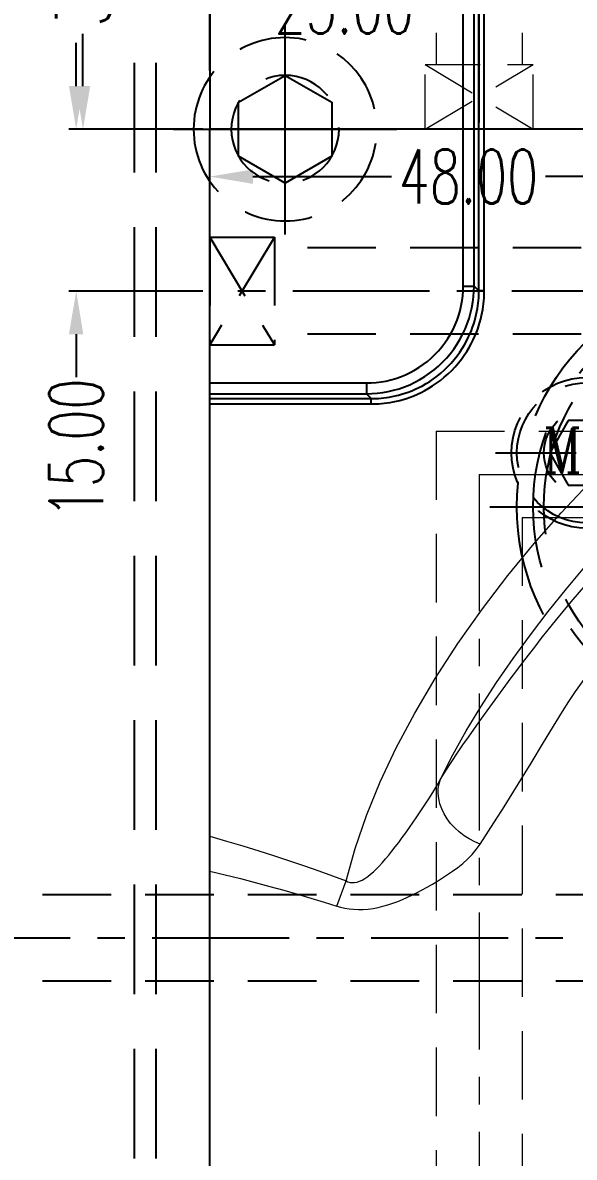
# Model space of a CAD drawing. Header units: inches. Extents: x 143011 to 144494, y -46023 to -44974.
# Drawn here: x 143683.2 to 143734.4, y -45371.7 to -45266.5 of the extents above; entities that cross this region are included whole.
import ezdxf

# ---------------------------------------------------------------- set-up
doc = ezdxf.new("R2010")
doc.units = ezdxf.units.IN
doc.header["$LTSCALE"] = 2
doc.header["$MEASUREMENT"] = 0
doc.header["$PDMODE"] = 3
doc.header["$PDSIZE"] = 0.3125
for name, pattern in [('CENTER', [50.8, 31.75, -6.35, 6.35, -6.35]), ('CENTER2', [1.125, 0.75, -0.125, 0.125, -0.125]), ('DASHED', [0.75, 0.5, -0.25]), ('HIDDEN', [9.525, 6.35, -3.175]), ('HIDDEN2', [4.7625, 3.175, -1.5875])]:
    doc.linetypes.add(name, pattern=pattern)
doc.layers.get('0').update_dxf_attribs({"linetype": 'CONTINUOUS'})
doc.layers.get('Defpoints').update_dxf_attribs({"linetype": 'CONTINUOUS'})
for name, color, linetype in [('CAV-COR', 1, 'CONTINUOUS'), ('cen', 1, 'CENTER'), ('m', 144, 'HIDDEN2'), ('SCREW', 52, 'HIDDEN'), ('SP', 3, 'CONTINUOUS'), ('wr2', 41, 'DASHED')]:
    doc.layers.add(name, color=color, linetype=linetype)
for name, color, linetype, lineweight in [('dim', 3, 'CONTINUOUS', 15), ('WR', 122, 'HIDDEN', 18), ('枕位', 75, 'CONTINUOUS', 15)]:
    doc.layers.add(name, color=color, linetype=linetype, lineweight=lineweight)
doc.styles.add('ROMANC', font='romanc', dxfattribs={"width": 0.6, "height": 1})
doc.styles.get("Standard").update_dxf_attribs({"font": 'txt.shx', "width": 0.67})
doc.dimstyles.new('2.00', dxfattribs={"dimtxt": 5, "dimasz": 4, "dimexe": 0.666, "dimexo": 0.626, "dimgap": 1, "dimtad": 0, "dimzin": 0, "dimdsep": 46, "dimtxsty": 'Standard', "dimcen": 0.09, "dimclrd": 3, "dimclre": 3, "dimclrt": 7, "dimazin": 0, "dimtfac": 1, "dimtofl": 0, "dimtmove": 0, "dimatfit": 0, "dimfxl": 0, "dimtolj": 1, "dimtzin": 0, "dimarcsym": 0})

# ---------------------------------------------------------------- blocks, each defined once
blk = doc.blocks.new('10')
at = {"layer": 'cen', "ltscale": 0.6}
for p, q in [((0, 9.76), (0, -9.76)), ((-10.35, 0), (10.35, 0))]:
    blk.add_line(p, q, dxfattribs=at)
at = {"layer": 'm'}
blk.add_lwpolyline([(0, 5), (-4.33, 2.5), (-4.33, -2.5), (0, -5), (4.33, -2.5), (4.33, 2.5)], close=True, dxfattribs=at)
for radius in [8.5, 5]:
    blk.add_circle((0, 0), radius, dxfattribs=at)
blk = doc.blocks.new('*D34462')
at = {"layer": 'Defpoints', "color": 0}
for p in [(143612.6, -45276.42), (143635.58, -45276.42), (143714.58, -45466.42)]:
    blk.add_point(p, dxfattribs=at)
at = {"layer": 'dim', "color": 3, "linetype": 'ByBlock', "lineweight": -2}
for p, q in [((143634.95, -45276.42), (143611.93, -45276.42)), ((143612.6, -45280.42), (143612.6, -45363.44)), ((143612.6, -45462.42), (143612.6, -45379.4)), ((143713.95, -45466.42), (143611.93, -45466.42))]:
    blk.add_line(p, q, dxfattribs=at)
at = {"layer": 'dim', "color": 3, "linetype": 'ByBlock'}
for points in [[(143613.27, -45280.42), (143611.93, -45280.42), (143612.6, -45276.42)], [(143611.93, -45462.42), (143613.27, -45462.42), (143612.6, -45466.42)]]:
    blk.add_solid(points, dxfattribs=at)
at = {"layer": 'dim', "color": 7, "linetype": 'ByBlock', "insert": (143612.6, -45371.42), "char_height": 5, "attachment_point": 5, "rotation": 90}
blk.add_mtext('\\A1;190.00', dxfattribs=at)
blk = doc.blocks.new('*D34463')
at = {"layer": 'Defpoints', "color": 0}
for p in [(143612.6, -45086.42), (143717.58, -45086.42), (143635.58, -45276.42)]:
    blk.add_point(p, dxfattribs=at)
at = {"layer": 'dim', "color": 3, "linetype": 'ByBlock', "lineweight": -2}
for p, q in [((143716.95, -45086.42), (143611.93, -45086.42)), ((143612.6, -45090.42), (143612.6, -45173.44)), ((143612.6, -45272.42), (143612.6, -45189.4)), ((143634.95, -45276.42), (143611.93, -45276.42))]:
    blk.add_line(p, q, dxfattribs=at)
at = {"layer": 'dim', "color": 3, "linetype": 'ByBlock'}
for points in [[(143613.27, -45090.42), (143611.93, -45090.42), (143612.6, -45086.42)], [(143611.93, -45272.42), (143613.27, -45272.42), (143612.6, -45276.42)]]:
    blk.add_solid(points, dxfattribs=at)
at = {"layer": 'dim', "color": 7, "linetype": 'ByBlock', "insert": (143612.6, -45181.42), "char_height": 5, "attachment_point": 5, "rotation": 90}
blk.add_mtext('\\A1;190.00', dxfattribs=at)
blk = doc.blocks.new('20160804.135220')
at = {"layer": 'SCREW', "linetype": 'CENTER2', "ltscale": 5}
for p, q in [((0, -8.5), (0, 8.5)), ((-8.5, 0), (8.5, 0))]:
    blk.add_line(p, q, dxfattribs=at)
at = {"layer": 'SCREW'}
blk.add_lwpolyline([(-1.73, 3), (-3.46, 0), (-1.73, -3), (1.73, -3), (3.46, 0), (1.73, 3)], close=True, dxfattribs=at)
at = {"layer": 'SCREW', "ltscale": 0.5}
for radius in [7, 6.5, 4]:
    blk.add_circle((0, 0), radius, dxfattribs=at)
at = {"layer": 'dim', "style": 'ROMANC', "width": 0.8}
blk.add_text('M8', height=4.186, dxfattribs=at).set_placement((-4.07, -1.86))
blk = doc.blocks.new('20151030.171830')
at = {"color": 8, "linetype": 'HIDDEN'}
blk.add_circle((0, 0), 21.5, dxfattribs=at)
at = {"layer": 'SP', "linetype": 'CENTER', "ltscale": 0.25}
for p, q in [((0, -24), (0, 24)), ((-24, 0), (24, 0))]:
    blk.add_line(p, q, dxfattribs=at)
at = {"layer": 'SP', "linetype": 'HIDDEN'}
for radius in [20, 19]:
    blk.add_circle((0, 0), radius, dxfattribs=at)
at = {"layer": 'dim', "insert": (-5.29, -6.05), "char_height": 4.063, "attachment_point": 5}
blk.add_mtext('Ø40', dxfattribs=at)
at = {"layer": 'SP'}
for s, p in [('S', (-6.08, 3.36)), ('P', (4.33, -7.12))]:
    blk.add_text(s, height=4.58, dxfattribs=at).set_placement(p)
blk = doc.blocks.new('*D37746')
at = {"layer": 'Defpoints', "color": 0}
for p in [(143688.82, -45244.42), (143700.58, -45244.42), (143700.58, -45276.42)]:
    blk.add_point(p, dxfattribs=at)
at = {"layer": 'dim', "color": 3, "linetype": 'ByBlock', "lineweight": -2}
for p, q in [((143699.95, -45244.42), (143688.15, -45244.42)), ((143688.82, -45248.42), (143688.82, -45253.28)), ((143688.82, -45272.42), (143688.82, -45267.56)), ((143699.95, -45276.42), (143688.15, -45276.42))]:
    blk.add_line(p, q, dxfattribs=at)
at = {"layer": 'dim', "color": 3, "linetype": 'ByBlock'}
for points in [[(143689.49, -45248.42), (143688.15, -45248.42), (143688.82, -45244.42)], [(143688.15, -45272.42), (143689.49, -45272.42), (143688.82, -45276.42)]]:
    blk.add_solid(points, dxfattribs=at)
at = {"layer": 'dim', "color": 7, "linetype": 'ByBlock', "insert": (143688.82, -45260.42), "char_height": 5, "attachment_point": 5, "rotation": 90}
blk.add_mtext('\\A1;32.00', dxfattribs=at)
blk = doc.blocks.new('*D37756')
at = {"layer": 'Defpoints', "color": 0}
for p in [(143725.58, -45265.04), (143700.58, -45271.6), (143725.58, -45276.42)]:
    blk.add_point(p, dxfattribs=at)
at = {"layer": 'dim', "color": 3, "linetype": 'ByBlock', "lineweight": -2}
for p, q in [((143700.58, -45270.97), (143700.58, -45264.37)), ((143704.58, -45265.04), (143705.93, -45265.04)), ((143721.58, -45265.04), (143720.22, -45265.04)), ((143725.58, -45275.79), (143725.58, -45264.37))]:
    blk.add_line(p, q, dxfattribs=at)
at = {"layer": 'dim', "color": 3, "linetype": 'ByBlock'}
for points in [[(143704.58, -45264.37), (143704.58, -45265.7), (143700.58, -45265.04)], [(143721.58, -45265.7), (143721.58, -45264.37), (143725.58, -45265.04)]]:
    blk.add_solid(points, dxfattribs=at)
at = {"layer": 'dim', "color": 7, "linetype": 'ByBlock', "insert": (143713.08, -45265.04), "char_height": 5, "attachment_point": 5}
blk.add_mtext('\\A1;25.00', dxfattribs=at)
blk = doc.blocks.new('*D37790')
at = {"layer": 'Defpoints', "color": 0}
for p in [(143700.58, -45276.42), (143688.19, -45291.42), (143700.58, -45291.42)]:
    blk.add_point(p, dxfattribs=at)
at = {"layer": 'dim', "color": 3, "linetype": 'ByBlock', "lineweight": -2}
for p, q in [((143688.19, -45272.42), (143688.19, -45268.42)), ((143699.95, -45276.42), (143687.52, -45276.42)), ((143699.95, -45291.42), (143687.52, -45291.42)), ((143688.19, -45295.42), (143688.19, -45299.42))]:
    blk.add_line(p, q, dxfattribs=at)
at = {"layer": 'dim', "color": 3, "linetype": 'ByBlock'}
for points in [[(143687.52, -45272.42), (143688.85, -45272.42), (143688.19, -45276.42)], [(143688.85, -45295.42), (143687.52, -45295.42), (143688.19, -45291.42)]]:
    blk.add_solid(points, dxfattribs=at)
at = {"layer": 'dim', "color": 7, "linetype": 'ByBlock', "insert": (143688.19, -45306), "char_height": 5, "attachment_point": 5, "rotation": 90}
blk.add_mtext('\\A1;15.00', dxfattribs=at)
blk = doc.blocks.new('*D37791')
at = {"layer": 'Defpoints', "color": 0}
for p in [(143748.58, -45280.41), (143748.58, -45280.81), (143700.58, -45281.24)]:
    blk.add_point(p, dxfattribs=at)
at = {"layer": 'dim', "color": 3, "linetype": 'ByBlock', "lineweight": -2}
for p, q in [((143700.58, -45280.61), (143700.58, -45280.15)), ((143704.58, -45280.81), (143717.43, -45280.81)), ((143744.58, -45280.81), (143731.72, -45280.81)), ((143748.58, -45281.03), (143748.58, -45281.48))]:
    blk.add_line(p, q, dxfattribs=at)
at = {"layer": 'dim', "color": 3, "linetype": 'ByBlock'}
for points in [[(143704.58, -45280.14), (143704.58, -45281.48), (143700.58, -45280.81)], [(143744.58, -45281.48), (143744.58, -45280.14), (143748.58, -45280.81)]]:
    blk.add_solid(points, dxfattribs=at)
at = {"layer": 'dim', "color": 7, "linetype": 'ByBlock', "insert": (143724.58, -45280.81), "char_height": 5, "attachment_point": 5}
blk.add_mtext('\\A1;48.00', dxfattribs=at)

msp = doc.modelspace()

# ---------------------------------------------------------------- linework, layer by layer
at = {"color": 8, "linetype": 'HIDDEN', "ltscale": 0.8}
for p, q in [((143693.577, -45026.419), (143693.577, -45526.419)), ((143695.577, -45026.419), (143695.577, -45526.419))]:
    msp.add_line(p, q, dxfattribs=at)
at = {"linetype": 'CENTER', "ltscale": 0.5}
msp.add_line((143935.577, -45276.419), (143635.577, -45276.419), dxfattribs=at)
at = {"layer": 'CAV-COR', "linetype": 'ByBlock'}
for p, q in [((143700.577, -45094.419), (143700.577, -45276.419)), ((143724.104, -45276.419), (143724.104, -45261.88)), ((143725.102, -45276.419), (143725.102, -45261.88)), ((143725.552, -45276.419), (143725.552, -45261.43)), ((143726.051, -45276.419), (143726.051, -45261.43)), ((143870.577, -45276.419), (143700.577, -45276.419)), ((143700.577, -45458.419), (143700.577, -45276.419)), ((143724.104, -45290.958), (143724.104, -45276.419)), ((143725.102, -45290.958), (143725.102, -45276.419)), ((143725.552, -45291.408), (143725.552, -45276.419)), ((143726.051, -45291.408), (143726.051, -45276.419)), ((143724.104, -45290.958), (143725.102, -45290.958)), ((143725.102, -45290.958), (143725.552, -45291.408)), ((143726.051, -45291.408), (143725.552, -45291.408)), ((143700.577, -45299.946), (143715.116, -45299.946)), ((143715.116, -45299.946), (143715.116, -45300.945)), ((143700.577, -45300.945), (143715.116, -45300.945)), ((143715.116, -45300.945), (143715.565, -45301.394)), ((143700.577, -45301.394), (143715.565, -45301.394)), ((143700.577, -45301.893), (143715.565, -45301.893)), ((143715.565, -45301.893), (143715.565, -45301.394))]:
    msp.add_line(p, q, dxfattribs=at)
for points in [[(143715.116, -45300.945), (143715.614, -45300.932), (143716.116, -45300.894), (143716.622, -45300.83), (143717.129, -45300.739), (143717.636, -45300.621), (143718.139, -45300.476), (143718.637, -45300.303), (143719.129, -45300.103), (143719.609, -45299.877), (143720.078, -45299.625), (143720.533, -45299.348), (143720.972, -45299.048), (143721.393, -45298.726), (143721.796, -45298.382), (143722.181, -45298.017), (143722.545, -45297.632), (143722.889, -45297.229), (143723.211, -45296.807), (143723.511, -45296.367), (143723.787, -45295.912), (143724.039, -45295.444), (143724.264, -45294.963), (143724.464, -45294.472), (143724.636, -45293.975), (143724.781, -45293.472), (143724.898, -45292.966), (143724.988, -45292.459), (143725.052, -45291.956), (143725.09, -45291.455), (143725.102, -45290.958)], [(143715.116, -45299.946), (143715.565, -45299.936), (143716.017, -45299.902), (143716.469, -45299.844), (143716.925, -45299.762), (143717.383, -45299.656), (143717.836, -45299.525), (143718.284, -45299.37), (143718.727, -45299.19), (143719.159, -45298.987), (143719.581, -45298.76), (143719.991, -45298.511), (143720.386, -45298.241), (143720.766, -45297.951), (143721.129, -45297.641), (143721.475, -45297.313), (143721.803, -45296.966), (143722.113, -45296.602), (143722.403, -45296.223), (143722.672, -45295.827), (143722.921, -45295.417), (143723.148, -45294.995), (143723.35, -45294.563), (143723.53, -45294.12), (143723.685, -45293.672), (143723.815, -45293.22), (143723.92, -45292.763), (143724.002, -45292.308), (143724.06, -45291.856), (143724.094, -45291.407), (143724.104, -45290.958)], [(143715.565, -45301.394), (143715.779, -45301.392), (143716, -45301.385), (143716.231, -45301.372), (143716.469, -45301.353), (143716.716, -45301.328), (143716.971, -45301.295), (143717.235, -45301.254), (143717.508, -45301.204), (143717.789, -45301.144), (143718.079, -45301.074), (143718.376, -45300.992), (143718.682, -45300.897), (143718.994, -45300.789), (143719.313, -45300.666), (143719.639, -45300.528), (143719.971, -45300.372), (143720.307, -45300.199), (143720.647, -45300.008), (143720.99, -45299.795), (143721.335, -45299.562), (143721.677, -45299.309), (143722.017, -45299.034), (143722.352, -45298.738), (143722.672, -45298.428), (143722.978, -45298.105), (143723.268, -45297.769), (143723.537, -45297.428), (143723.783, -45297.087), (143724.009, -45296.745), (143724.214, -45296.405), (143724.4, -45296.069), (143724.567, -45295.737), (143724.717, -45295.411), (143724.85, -45295.09), (143724.968, -45294.775), (143725.073, -45294.468), (143725.164, -45294.167), (143725.243, -45293.875), (143725.311, -45293.591), (143725.369, -45293.315), (143725.417, -45293.047), (143725.456, -45292.788), (143725.488, -45292.537), (143725.512, -45292.295), (143725.531, -45292.061), (143725.543, -45291.835), (143725.55, -45291.617), (143725.552, -45291.408)], [(143715.565, -45301.893), (143715.789, -45301.892), (143716.022, -45301.884), (143716.264, -45301.87), (143716.514, -45301.85), (143716.773, -45301.824), (143717.041, -45301.789), (143717.319, -45301.746), (143717.605, -45301.694), (143717.9, -45301.631), (143718.204, -45301.556), (143718.517, -45301.471), (143718.837, -45301.371), (143719.165, -45301.257), (143719.501, -45301.129), (143719.842, -45300.983), (143720.19, -45300.82), (143720.544, -45300.639), (143720.9, -45300.437), (143721.26, -45300.214), (143721.623, -45299.969), (143721.982, -45299.704), (143722.338, -45299.414), (143722.69, -45299.103), (143723.027, -45298.779), (143723.347, -45298.439), (143723.652, -45298.085), (143723.935, -45297.729), (143724.193, -45297.371), (143724.43, -45297.011), (143724.646, -45296.654), (143724.841, -45296.302), (143725.016, -45295.953), (143725.174, -45295.61), (143725.314, -45295.273), (143725.438, -45294.943), (143725.548, -45294.62), (143725.644, -45294.305), (143725.727, -45293.998), (143725.798, -45293.699), (143725.859, -45293.41), (143725.909, -45293.128), (143725.951, -45292.856), (143725.984, -45292.593), (143726.01, -45292.339), (143726.029, -45292.093), (143726.042, -45291.856), (143726.05, -45291.628), (143726.051, -45291.408)]]:
    msp.add_lwpolyline(points, dxfattribs=at)
at = {"layer": 'WR', "linetype": 'CENTER', "ltscale": 0.2}
for p, q in [((143725.577, -45201.419), (143725.577, -45276.419)), ((143725.577, -45308.419), (143870.577, -45308.419)), ((143725.577, -45308.419), (143725.577, -45466.419))]:
    msp.add_line(p, q, dxfattribs=at)
at = {"layer": 'WR', "linetype": 'HIDDEN', "ltscale": 0.5}
for p, q in [((143721.577, -45248.419), (143721.577, -45270.419)), ((143729.577, -45248.419), (143729.577, -45270.419)), ((143721.577, -45304.419), (143841.577, -45304.419)), ((143721.577, -45304.419), (143721.577, -45460.419)), ((143729.577, -45312.419), (143841.577, -45312.419)), ((143729.577, -45312.419), (143729.577, -45442.419))]:
    msp.add_line(p, q, dxfattribs=at)
at = {"layer": 'WR', "linetype": 'HIDDEN', "ltscale": 0.4}
for p, q in [((143720.577, -45270.419), (143730.577, -45270.419)), ((143720.577, -45270.419), (143730.577, -45276.419)), ((143720.577, -45276.419), (143730.577, -45270.419)), ((143720.577, -45276.419), (143720.577, -45270.419)), ((143730.577, -45276.419), (143730.577, -45270.419)), ((143720.577, -45276.419), (143730.577, -45276.419))]:
    msp.add_line(p, q, dxfattribs=at)
at = {"layer": 'wr2', "linetype": 'HIDDEN', "ltscale": 0.5}
for p, q in [((143706.577, -45286.419), (143700.577, -45296.419)), ((143700.577, -45286.419), (143706.577, -45296.419)), ((143700.577, -45286.419), (143706.577, -45286.419)), ((143700.577, -45286.419), (143700.577, -45296.419)), ((143706.577, -45286.419), (143706.577, -45296.419)), ((143744.577, -45287.419), (143706.577, -45287.419)), ((143744.577, -45295.419), (143706.577, -45295.419)), ((143700.577, -45296.419), (143706.577, -45296.419)), ((143748.577, -45347.419), (143665.577, -45347.419)), ((143748.577, -45355.419), (143665.577, -45355.419))]:
    msp.add_line(p, q, dxfattribs=at)
at = {"layer": 'wr2', "linetype": 'CENTER', "ltscale": 0.2}
for p, q in [((143822.577, -45291.419), (143700.577, -45291.419)), ((143748.577, -45351.419), (143665.577, -45351.419))]:
    msp.add_line(p, q, dxfattribs=at)
at = {"layer": '枕位', "linetype": 'ByBlock'}
for p, q in [((143726.566, -45329.992), (143727.551, -45328.648)), ((143725.572, -45331.365), (143726.566, -45329.992)), ((143725.682, -45342.705), (143727.227, -45340.288)), ((143712.36, -45348.452), (143713.226, -45346.122))]:
    msp.add_line(p, q, dxfattribs=at)
for points in [[(143721.989, -45336.686), (143723.135, -45334.44), (143724.384, -45332.202), (143725.731, -45329.969), (143727.182, -45327.729), (143728.723, -45325.491), (143730.322, -45323.293), (143731.967, -45321.135), (143733.662, -45319.021), (143735.383, -45316.986), (143737.126, -45315.039), (143738.893, -45313.182), (143740.669, -45311.433), (143742.445, -45309.798), (143744.224, -45308.274), (143746.002, -45306.861)], [(143713.227, -45346.122), (143714.061, -45343.111), (143715.114, -45340.052), (143716.384, -45336.945), (143717.886, -45333.772), (143719.606, -45330.552), (143721.506, -45327.339), (143723.604, -45324.116), (143725.882, -45320.9), (143728.243, -45317.8), (143730.669, -45314.829), (143733.179, -45311.974), (143735.726, -45309.304)], [(143727.551, -45328.648), (143728.554, -45327.295), (143729.066, -45326.61), (143729.598, -45325.905), (143730.152, -45325.177), (143730.729, -45324.429), (143731.336, -45323.65), (143731.981, -45322.838), (143732.658, -45321.997), (143733.368, -45321.132), (143734.111, -45320.246), (143734.888, -45319.338), (143735.7, -45318.412)], [(143731.551, -45333.273), (143732.713, -45331.359), (143733.293, -45330.421), (143733.895, -45329.486), (143734.52, -45328.564), (143735.166, -45327.651), (143735.845, -45326.723), (143736.56, -45325.78), (143737.306, -45324.83), (143738.092, -45323.858), (143738.922, -45322.86), (143739.791, -45321.848), (143740.699, -45320.826)], [(143721.989, -45336.686), (143722.517, -45335.844), (143723.041, -45335.032), (143723.559, -45334.249), (143724.069, -45333.499), (143724.572, -45332.776), (143725.072, -45332.066), (143725.572, -45331.365)], [(143729.841, -45336.1), (143730.395, -45335.195), (143731.551, -45333.273)], [(143713.227, -45346.122), (143713.403, -45346.202), (143713.593, -45346.252), (143713.795, -45346.272), (143714.012, -45346.262), (143714.241, -45346.223), (143714.479, -45346.149), (143714.726, -45346.036), (143714.982, -45345.888), (143715.243, -45345.711), (143715.505, -45345.504), (143715.772, -45345.268), (143716.044, -45345.007), (143716.319, -45344.723), (143716.6, -45344.415), (143716.887, -45344.083), (143717.182, -45343.73), (143717.483, -45343.354), (143717.792, -45342.958), (143718.108, -45342.542), (143718.431, -45342.106), (143718.763, -45341.65), (143719.103, -45341.176), (143719.45, -45340.681), (143719.805, -45340.167), (143720.169, -45339.631), (143720.538, -45339.073), (143720.908, -45338.501), (143721.275, -45337.915), (143721.636, -45337.31), (143721.989, -45336.685)], [(143725.682, -45342.704), (143725.159, -45342.491), (143724.654, -45342.23), (143724.172, -45341.925), (143723.72, -45341.581), (143723.304, -45341.201), (143722.929, -45340.791), (143722.6, -45340.356), (143722.321, -45339.902), (143722.096, -45339.434), (143721.928, -45338.959), (143721.819, -45338.482), (143721.77, -45338.01), (143721.783, -45337.55), (143721.856, -45337.106), (143721.989, -45336.686)], [(143727.227, -45340.288), (143727.736, -45339.484), (143729.841, -45336.1)], [(143700.577, -45341.962), (143702.139, -45342.418), (143703.662, -45342.877), (143705.145, -45343.337), (143706.589, -45343.801), (143707.993, -45344.266), (143709.359, -45344.731), (143710.687, -45345.195), (143711.976, -45345.659), (143713.227, -45346.122)], [(143712.36, -45348.452), (143712.725, -45348.561), (143713.107, -45348.647), (143713.508, -45348.71), (143713.929, -45348.752), (143714.369, -45348.773), (143714.816, -45348.765), (143715.271, -45348.728), (143715.734, -45348.664), (143716.196, -45348.577), (143716.652, -45348.467), (143717.107, -45348.335), (143717.561, -45348.185), (143718.014, -45348.018), (143718.466, -45347.834), (143718.921, -45347.634), (143719.379, -45347.42), (143719.838, -45347.191), (143720.3, -45346.948), (143720.765, -45346.692), (143721.231, -45346.424), (143721.699, -45346.141), (143722.17, -45345.846), (143722.642, -45345.538), (143723.112, -45345.208), (143723.582, -45344.86), (143724.049, -45344.493), (143724.494, -45344.095), (143724.912, -45343.662), (143725.307, -45343.199), (143725.682, -45342.705)], [(143700.577, -45345.199), (143702.02, -45345.553), (143703.428, -45345.909), (143704.803, -45346.268), (143706.144, -45346.628), (143707.451, -45346.99), (143708.726, -45347.353), (143709.969, -45347.718), (143711.18, -45348.085), (143712.36, -45348.452)]]:
    msp.add_lwpolyline(points, dxfattribs=at)

# ---------------------------------------------------------------- block references
at = {"layer": 'dim', "xscale": -1, "rotation": 180}
msp.add_blockref('10', (143707.577, -45276.419), dxfattribs=at)
at = {"layer": 'SCREW', "linetype": 'ByBlock'}
msp.add_blockref('20160804.135220', (143735.577, -45306.419), dxfattribs=at)
at = {"layer": 'SP', "linetype": 'ByBlock', "ltscale": 0.3}
msp.add_blockref('20151030.171830', (143750.577, -45311.419), dxfattribs=at)

# ---------------------------------------------------------------- dimensions: what is measured, and where the dimension line sits
at = {"layer": 'dim', "linetype": 'ByBlock'}
for base, p1, p2, angle, picture, middle in [((143612.598, -45086.419), (143635.577, -45276.419), (143717.577, -45086.419), 90, '*D34463', (143612.598, -45181.419)), ((143688.819, -45244.419), (143700.577, -45276.419), (143700.577, -45244.419), 270, '*D37746', (143688.819, -45260.419)), ((143725.577, -45265.037), (143700.577, -45271.597), (143725.577, -45276.419), 180, '*D37756', (143713.077, -45265.037)), ((143688.188, -45291.419), (143700.577, -45276.419), (143700.577, -45291.419), 90, '*D37790', (143688.188, -45306.002)), ((143612.598, -45276.419), (143714.577, -45466.419), (143635.577, -45276.419), 90, '*D34462', (143612.598, -45371.419))]:
    dim = msp.add_linear_dim(base=base, p1=p1, p2=p2, angle=angle, dimstyle='2.00', dxfattribs=at)
    dim.commit()
    dim.dimension.update_dxf_attribs({"geometry": picture, "text_midpoint": middle})
dim = msp.add_linear_dim(base=(143748.577, -45280.812), p1=(143700.577, -45281.241), p2=(143748.577, -45280.405), dimstyle='2.00', dxfattribs=at)
dim.commit()
dim.dimension.update_dxf_attribs({"geometry": '*D37791', "text_midpoint": (143724.577, -45280.812)})

doc.saveas('drawing.dxf')
